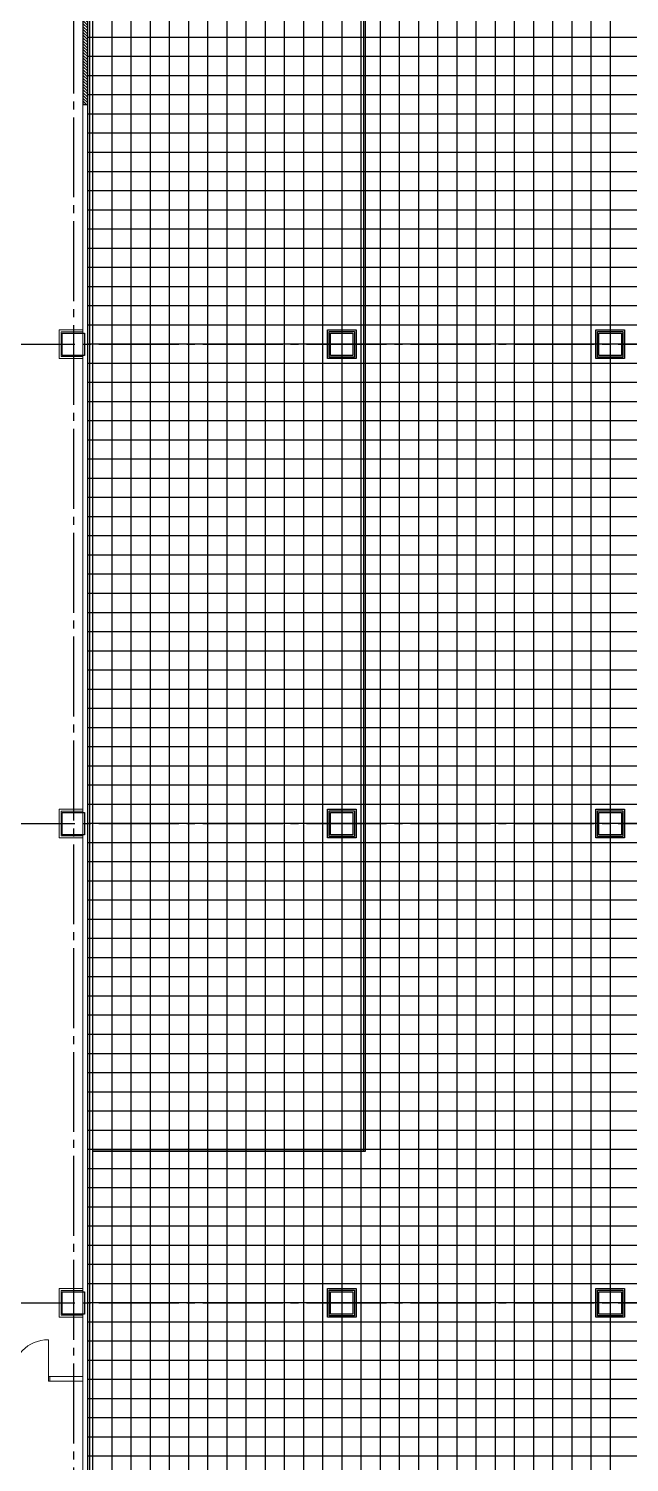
# Model space of a CAD drawing. Header units: millimetres. Extents: x -960 to 41501, y -1010 to 11880.
# Drawn here: x 1660 to 3540, y 2501 to 6987 of the extents above; entities that cross this region are included whole.
import ezdxf
from ezdxf.enums import TextEntityAlignment as Align

# ---------------------------------------------------------------- set-up
doc = ezdxf.new("R2010")
doc.units = ezdxf.units.MM
doc.header["$LTSCALE"] = 100
doc.linetypes.add('X-S-FAB-L10$0$COL-CEN-LIN', pattern=[3.25, 2.5, -0.25, 0.25, -0.25])
for name, color, linetype in [('0-XREF', 7, 'Continuous'), ('188K-SM-03-F10-ARCH-PA-Y2257103$0$K-P1S-4.2-單抗', 53, 'Continuous'), ('188K-SM-03-F10-ARCH-PA-Y2257103$0$K-P2D-4.2-雙抗', 53, 'Continuous'), ('188K-SM-03-F10-ARCH-PA-Y2257103$0$K-岩棉 2hr 7.5-單抗', 53, 'Continuous'), ('188K-SM-03-F10-ARCH-RF-Y2257103$0$K-RF-0.55', 191, 'Continuous'), ('188K-SM-03-F10-ARCH-RF-Y2257103$0$K-RF-0.55-AREA', 6, 'Continuous'), ('X-S-FAB-L10$0$0-DIM-TXT', 8, 'Continuous'), ('X-S-FAB-L10$0$A-WALL-IN', 8, 'Continuous'), ('X-S-FAB-L10$0$BLOCK', 8, 'Continuous'), ('X-S-FAB-L10$0$CCL', 8, 'X-S-FAB-L10$0$COL-CEN-LIN'), ('X-S-FAB-L10$0$COL-S', 8, 'Continuous'), ('X-S-FAB-L10$0$Door', 8, 'Continuous'), ('X-S-FAB-L10$0$S-FNDN', 8, 'Continuous'), ('X-S-FAB-L10$0$WALL_188K_IN', 8, 'Continuous')]:
    doc.layers.add(name, color=color, linetype=linetype)
doc.styles.add('X-S-FAB-L10$0$CHINA', font='simplex.shx', dxfattribs={"width": 0.75, "bigfont": 'chineset.shx'})
doc.styles.add('X-S-FAB-L10$0$Standard', font='', dxfattribs={"width": 0.8})
doc.styles.add('X-S-FAB-L10$0$TG_NOTE_TEXT', font='simplex.shx', dxfattribs={"width": 0.75, "bigfont": 'chineset.shx'})
doc.styles.get('X-S-FAB-L10$0$Standard').set_extended_font_data('Microsoft JhengHei')

# ---------------------------------------------------------------- blocks, each defined once
blk = doc.blocks.new('X-S-FAB-L10$0$FAB2-L05')
at = {"layer": 'X-S-FAB-L10$0$CCL'}
for p, q in [((-24360, 11005), (-24360, 0)), ((-23520, 11005), (-23520, 0)), ((-22680, 11005), (-22680, 0)), ((-26880, 6720), (1210, 6720)), ((-26880, 5220), (1210, 5220)), ((-26880, 3720), (1210, 3720))]:
    blk.add_line(p, q, dxfattribs=at)
at = {"layer": 'X-S-FAB-L10$0$COL-S'}
for points in [[(-24395, 6755), (-24325, 6755), (-24325, 6685), (-24395, 6685)], [(-23555, 6755), (-23485, 6755), (-23485, 6685), (-23555, 6685)], [(-22715, 6755), (-22645, 6755), (-22645, 6685), (-22715, 6685)], [(-24395, 5255), (-24325, 5255), (-24325, 5185), (-24395, 5185)], [(-23555, 5255), (-23485, 5255), (-23485, 5185), (-23555, 5185)], [(-22715, 5255), (-22645, 5255), (-22645, 5185), (-22715, 5185)], [(-24395, 3755), (-24325, 3755), (-24325, 3685), (-24395, 3685)], [(-23555, 3755), (-23485, 3755), (-23485, 3685), (-23555, 3685)], [(-22715, 3755), (-22645, 3755), (-22645, 3685), (-22715, 3685)]]:
    blk.add_lwpolyline(points, close=True, dxfattribs=at)
blk = doc.blocks.new('X-S-FAB-L10$0$金屬雙門 24[42]_1')
at = {"layer": 'X-S-FAB-L10$0$Door', "lineweight": 0}
for p, q in [((1491.75, 2770), (1491.75, 2885)), ((1721.75, 2770), (1721.75, 2885)), ((1486.75, 2770), (1482.45, 2770)), ((1486.75, 2770), (1482.45, 2770)), ((1486.75, 2755), (1482.45, 2755)), ((1486.75, 2755), (1482.45, 2755)), ((1486.75, 2770), (1491.75, 2770)), ((1486.75, 2755), (1486.75, 2770)), ((1486.75, 2770), (1486.75, 2755)), ((1486.75, 2770), (1486.75, 2755)), ((1491.75, 2755), (1486.75, 2755)), ((1491.75, 2770), (1491.75, 2755)), ((1721.75, 2755), (1721.75, 2770)), ((1721.75, 2770), (1726.75, 2770)), ((1726.75, 2755), (1721.75, 2755)), ((1726.75, 2770), (1726.75, 2755)), ((1726.75, 2770), (1726.75, 2755)), ((1726.75, 2770), (1726.75, 2755)), ((1726.75, 2770), (1731.05, 2770)), ((1726.75, 2770), (1731.05, 2770)), ((1726.75, 2755), (1731.05, 2755)), ((1726.75, 2755), (1731.05, 2755))]:
    blk.add_line(p, q, dxfattribs=at)
for centre, start, end in [((1491.75, 2770), 0, 90), ((1721.75, 2770), 90, 180)]:
    blk.add_arc(centre, 115, start, end, dxfattribs=at)
blk = doc.blocks.new('X-S-FAB-L10')
at = {"layer": 'X-S-FAB-L10$0$WALL_188K_IN'}
h = blk.add_hatch(dxfattribs=at)
h.set_pattern_fill('LINE', color=256, scale=2, angle=135)
h.set_pattern_definition([(135, (1845, 7051.6165), (-4.49013, -4.49013), [])])
h.paths.add_polyline_path([(1845, 6750), (1845, 7150), (1830, 7150), (1830, 6750)])
at = {"layer": 'X-S-FAB-L10$0$A-WALL-IN', "lineweight": 0}
for p, q in [((1845, 6750), (1830, 6750)), ((1726.7, 2770), (1731, 2770)), ((1726.7, 2770), (1726.7, 2755)), ((1726.7, 2755), (1731, 2755))]:
    blk.add_line(p, q, dxfattribs=at)
at = {"layer": 'X-S-FAB-L10$0$A-WALL-IN', "lineweight": 0, "flags": 128}
for points in [[(1830, 6750), (1830, 6045)], [(1845, 2500), (1845, 6750)], [(1755, 6045), (1761.5, 6045)], [(1755, 6045), (1755, 5961.5)], [(1830, 6045), (1761.5, 6045)], [(1761.5, 5961.5), (1761.5, 6038.5)], [(1761.5, 6038.5), (1830, 6038.5)], [(1830, 6038.5), (1830, 6035)], [(1755, 5961.5), (1755, 5955)], [(1755, 5955), (1830, 5955)], [(1830, 5961.5), (1761.5, 5961.5)], [(1830, 5965), (1830, 5961.5)], [(1830, 5955), (1830, 4545)], [(1755, 4545), (1761.5, 4545)], [(1755, 4545), (1755, 4461.5)], [(1830, 4545), (1761.5, 4545)], [(1761.5, 4461.5), (1761.5, 4538.5)], [(1761.5, 4538.5), (1830, 4538.5)], [(1830, 4538.5), (1830, 4535)], [(1755, 4461.5), (1755, 4455)], [(1755, 4455), (1830, 4455)], [(1830, 4461.5), (1761.5, 4461.5)], [(1830, 4465), (1830, 4461.5)], [(1830, 4455), (1830, 3045)], [(1755, 3045), (1761.5, 3045)], [(1755, 3045), (1755, 2961.5)], [(1830, 3045), (1761.5, 3045)], [(1761.5, 2961.5), (1761.5, 3038.5)], [(1761.5, 3038.5), (1830, 3038.5)], [(1830, 3038.5), (1830, 3035)], [(1755, 2961.5), (1755, 2955)], [(1830, 2961.5), (1761.5, 2961.5)], [(1830, 2965), (1830, 2961.5)], [(1755, 2955), (1830, 2955)], [(1830, 2955), (1830, 2770)], [(1830, 2770), (1726.7, 2770)], [(1726.7, 2755), (1830, 2755)], [(1830, 2755), (1830, 2500)]]:
    blk.add_lwpolyline(points, dxfattribs=at)
at = {"layer": 'X-S-FAB-L10$0$COL-S'}
for p, q in [((1765, 6035), (1835, 6035)), ((1765, 5965), (1765, 6035)), ((1835, 6035), (1835, 5965)), ((2605, 6035), (2675, 6035)), ((2605, 5965), (2605, 6035)), ((2675, 6035), (2675, 5965)), ((3445, 6035), (3515, 6035)), ((3445, 5965), (3445, 6035)), ((3515, 6035), (3515, 5965)), ((1835, 5965), (1765, 5965)), ((2675, 5965), (2605, 5965)), ((3515, 5965), (3445, 5965)), ((1765, 4535), (1835, 4535)), ((1765, 4465), (1765, 4535)), ((1835, 4535), (1835, 4465)), ((2605, 4535), (2675, 4535)), ((2605, 4465), (2605, 4535)), ((2675, 4535), (2675, 4465)), ((3445, 4535), (3515, 4535)), ((3445, 4465), (3445, 4535)), ((3515, 4535), (3515, 4465)), ((1835, 4465), (1765, 4465)), ((2675, 4465), (2605, 4465)), ((3515, 4465), (3445, 4465)), ((1765, 3035), (1835, 3035)), ((1765, 2965), (1765, 3035)), ((1835, 3035), (1835, 2965)), ((2605, 3035), (2675, 3035)), ((2605, 2965), (2605, 3035)), ((2675, 3035), (2675, 2965)), ((3445, 3035), (3515, 3035)), ((3445, 2965), (3445, 3035)), ((3515, 3035), (3515, 2965)), ((1835, 2965), (1765, 2965)), ((2675, 2965), (2605, 2965)), ((3515, 2965), (3445, 2965))]:
    blk.add_line(p, q, dxfattribs=at)
at = {"layer": 'X-S-FAB-L10$0$S-FNDN', "lineweight": 0, "flags": 128}
blk.add_lwpolyline([(4350, 7470), (1830, 7470), (1830, 1500), (1812.5, 1500), (1812.5, -55), (9330, -55), (9330, 7470)], close=True, dxfattribs=at)
at = {"layer": 'X-S-FAB-L10$0$WALL_188K_IN'}
blk.add_lwpolyline([(1845, 6750), (1845, 7150), (1830, 7150), (1830, 6750)], close=True, dxfattribs=at)
at = {"layer": 'X-S-FAB-L10$0$BLOCK'}
blk.add_blockref('X-S-FAB-L10$0$FAB2-L05', (26160, -720), dxfattribs=at)
at = {"layer": 'X-S-FAB-L10$0$Door', "lineweight": 0}
blk.add_blockref('X-S-FAB-L10$0$金屬雙門 24[42]_1', (0, 0), dxfattribs=at)
at = {"style": 'X-S-FAB-L10$0$TG_NOTE_TEXT', "width": 0.5, "flags": 1}
for p in [(7463.3, 9020), (18268.3, 8649), (11197.8, 4800.2), (16485.8, 4800.2), (25420.3, 2635), (13360, 320, 0), (7463.3, -33.3)]:
    blk.add_attdef('WH', text='', height=20, dxfattribs=at).set_placement(p, align=Align.BOTTOM_LEFT)
at = {"width": 0.5}
for style, p in [('X-S-FAB-L10$0$TG_NOTE_TEXT', (7585, 9020)), ('X-S-FAB-L10$0$TG_NOTE_TEXT', (18390, 8649)), ('X-S-FAB-L10$0$TG_NOTE_TEXT', (11117.5, 4813.5)), ('X-S-FAB-L10$0$TG_NOTE_TEXT', (16607.5, 4813.5)), ('X-S-FAB-L10$0$TG_NOTE_TEXT', (25350, 2635)), ('X-S-FAB-L10$0$Standard', (13129.4, 325, 0)), ('X-S-FAB-L10$0$TG_NOTE_TEXT', (7585, -20))]:
    blk.add_attdef('DESC', text='', height=10, dxfattribs=dict(at, style=style)).set_placement(p, align=Align.BOTTOM_LEFT)
for tag, style, p in [('TYPE', 'X-S-FAB-L10$0$TG_NOTE_TEXT', (7619.3, 9020)), ('NO', 'X-S-FAB-L10$0$TG_NOTE_TEXT', (7650.1, 9020)), ('TYPE', 'X-S-FAB-L10$0$TG_NOTE_TEXT', (18424.2, 8649)), ('NO', 'X-S-FAB-L10$0$TG_NOTE_TEXT', (18455, 8649)), ('NO', 'X-S-FAB-L10$0$TG_NOTE_TEXT', (11088.6, 4813.5)), ('TYPE', 'X-S-FAB-L10$0$TG_NOTE_TEXT', (11151.8, 4813.5)), ('TYPE', 'X-S-FAB-L10$0$TG_NOTE_TEXT', (16641.8, 4813.5)), ('NO', 'X-S-FAB-L10$0$TG_NOTE_TEXT', (16672.6, 4813.5)), ('NO', 'X-S-FAB-L10$0$TG_NOTE_TEXT', (25313, 2635)), ('TYPE', 'X-S-FAB-L10$0$TG_NOTE_TEXT', (25350, 2635)), ('NO', 'X-S-FAB-L10$0$Standard', (13100, 320, 0)), ('TYPE', 'X-S-FAB-L10$0$Standard', (13129.4, 320, 0)), ('TYPE', 'X-S-FAB-L10$0$TG_NOTE_TEXT', (7619.3, -20)), ('NO', 'X-S-FAB-L10$0$TG_NOTE_TEXT', (7650.1, -20))]:
    blk.add_attdef(tag, text='', height=10, dxfattribs=dict(at, style=style)).set_placement(p, align=Align.BOTTOM_RIGHT)
at = {"style": 'X-S-FAB-L10$0$TG_NOTE_TEXT', "width": 0.5, "flags": 1}
for rotation, p in [(180, (43, 7480)), (180, (943, 7480)), (90, (24310, 3717.8)), (270, (17080, 1711.7))]:
    blk.add_attdef('WH', text='', height=20, rotation=rotation, dxfattribs=at).set_placement(p, align=Align.BOTTOM_LEFT)
at = {"width": 0.5}
for rotation, style, p in [(180, 'X-S-FAB-L10$0$Standard', (317.6, 7480)), (180, 'X-S-FAB-L10$0$Standard', (1217.6, 7480)), (90, 'X-S-FAB-L10$0$TG_NOTE_TEXT', (24310, 3647.5)), (270, 'X-S-FAB-L10$0$TG_NOTE_TEXT', (17080, 1605))]:
    blk.add_attdef('DESC', text='', height=10, rotation=rotation, dxfattribs=dict(at, style=style)).set_placement(p, align=Align.BOTTOM_LEFT)
for tag, rotation, style, p in [('TYPE', 180, 'X-S-FAB-L10$0$Standard', (317.6, 7480)), ('NO', 180, 'X-S-FAB-L10$0$Standard', (347, 7480)), ('TYPE', 180, 'X-S-FAB-L10$0$Standard', (1217.6, 7480)), ('NO', 180, 'X-S-FAB-L10$0$Standard', (1247, 7480)), ('TYPE', 90, 'X-S-FAB-L10$0$TG_NOTE_TEXT', (24310, 3647.5)), ('NO', 90, 'X-S-FAB-L10$0$TG_NOTE_TEXT', (24310, 3610.5)), ('TYPE', 270, 'X-S-FAB-L10$0$TG_NOTE_TEXT', (17080, 1605)), ('NO', 270, 'X-S-FAB-L10$0$TG_NOTE_TEXT', (17080, 1573))]:
    blk.add_attdef(tag, text='', height=10, rotation=rotation, dxfattribs=dict(at, style=style)).set_placement(p, align=Align.BOTTOM_RIGHT)
at = {"layer": 'X-S-FAB-L10$0$0-DIM-TXT', "style": 'X-S-FAB-L10$0$CHINA', "width": 0.75}
for p in [(667.4, 7855.1, -2689.4), (22627.4, 6728.8), (25644.7, 6728.8), (24778.8, 5569.1), (1118.3, 4980), (417.8, 4594.6), (22927.4, 4330.1), (23874.8, 4355), (23749.9, 3901.4), (417.8, 3765.2), (1118.3, 3730), (417.8, 3115.8), (536.9, 2227.8), (16909, 1782.7), (888.4, 880.5), (16977.4, 750), (18878.8, 750), (25641.2, 553.2), (21364, 526.9)]:
    blk.add_attdef('HIG', text='', height=80, dxfattribs=at).set_placement(p, align=Align.MIDDLE_LEFT)
blk = doc.blocks.new('188K-SM-03-F10-ARCH-RF-Y2257103')
at = {"layer": '188K-SM-03-F10-ARCH-RF-Y2257103$0$K-RF-0.55'}
for p, q in [((1860, 9012.5), (1860, -12.5)), ((1920, 9012.5), (1920, -12.5)), ((1980, 9012.5), (1980, -12.5)), ((2040, 9012.5), (2040, -12.5)), ((2100, 9012.5), (2100, -12.5)), ((2160, 9012.5), (2160, -12.5)), ((2220, 9012.5), (2220, -12.5)), ((2280, 9012.5), (2280, -12.5)), ((2340, 9012.5), (2340, -12.5)), ((2400, 9012.5), (2400, -12.5)), ((2460, 9012.5), (2460, -12.5)), ((2520, 9012.5), (2520, -12.5)), ((2580, 9012.5), (2580, -12.5)), ((2700, 9012.5), (2700, -12.5)), ((2760, 9012.5), (2760, -12.5)), ((2820, 9012.5), (2820, -12.5)), ((2880, 9012.5), (2880, -12.5)), ((2940, 9012.5), (2940, -12.5)), ((3000, 9012.5), (3000, -12.5)), ((3060, 9012.5), (3060, -12.5)), ((3120, 9012.5), (3120, -12.5)), ((3180, 9012.5), (3180, -12.5)), ((3240, 9012.5), (3240, -12.5)), ((3300, 9012.5), (3300, -12.5)), ((3360, 9012.5), (3360, -12.5)), ((3420, 9012.5), (3420, -12.5)), ((2640, 8965), (2640, 35)), ((3480, 8965), (3480, 35)), ((21349.5, 6960), (1845, 6960)), ((21349.5, 6900), (1845, 6900)), ((21349.5, 6840), (1845, 6840)), ((21349.5, 6780), (1845, 6780)), ((21349.5, 6720), (1845, 6720)), ((21349.5, 6660), (1845, 6660)), ((21349.5, 6600), (1845, 6600)), ((21349.5, 6540), (1845, 6540)), ((21349.5, 6480), (1845, 6480)), ((21349.5, 6420), (1845, 6420)), ((21349.5, 6360), (1845, 6360)), ((21349.5, 6300), (1845, 6300)), ((21349.5, 6240), (1845, 6240)), ((21349.5, 6180), (1845, 6180)), ((21349.5, 6120), (1845, 6120)), ((21349.5, 6060), (1845, 6060)), ((21349.5, 6000), (1845, 6000)), ((24315, 5940), (1845, 5940)), ((24315, 5880), (1845, 5880)), ((24315, 5820), (1845, 5820)), ((24315, 5760), (1845, 5760)), ((24315, 5700), (1845, 5700)), ((24315, 5640), (1845, 5640)), ((24315, 5580), (1845, 5580)), ((23575, 5520), (1845, 5520)), ((23575, 5460), (1845, 5460)), ((23575, 5400), (1845, 5400)), ((23575, 5340), (1845, 5340)), ((23575, 5280), (1845, 5280)), ((23575, 5220), (1845, 5220)), ((23575, 5160), (1845, 5160)), ((23575, 5100), (1845, 5100)), ((23575, 5040), (1845, 5040)), ((23505, 4980), (1845, 4980)), ((23505, 4920), (1845, 4920)), ((23505, 4860), (1845, 4860)), ((11027.5, 4800), (1845, 4800)), ((11027.5, 4740), (1845, 4740)), ((11027.5, 4680), (1845, 4680)), ((11027.5, 4620), (1845, 4620)), ((11027.5, 4560), (1845, 4560)), ((11005, 4500), (1845, 4500)), ((23485, 4440), (1845, 4440)), ((23485, 4380), (1845, 4380)), ((23485, 4320), (1845, 4320)), ((23485, 4260), (1845, 4260)), ((23485, 4200), (1845, 4200)), ((23485, 4140), (1845, 4140)), ((23485, 4080), (1845, 4080)), ((23485, 4020), (1845, 4020)), ((23485, 3960), (1845, 3960)), ((23485, 3900), (1845, 3900)), ((23485, 3840), (1845, 3840)), ((23485, 3780), (1845, 3780)), ((23485, 3720), (1845, 3720)), ((23485, 3660), (1845, 3660)), ((23485, 3600), (1845, 3600)), ((24315, 3540), (1845, 3540)), ((24315, 3480), (1845, 3480)), ((24315, 3420), (1845, 3420)), ((24315, 3360), (1845, 3360)), ((24315, 3300), (1845, 3300)), ((24315, 3240), (1845, 3240)), ((24315, 3180), (1845, 3180)), ((24315, 3120), (1845, 3120)), ((24315, 3060), (1845, 3060)), ((24315, 3000), (1845, 3000)), ((24315, 2940), (1845, 2940)), ((24315, 2880), (1845, 2880)), ((24315, 2820), (1845, 2820)), ((24315, 2760), (1845, 2760)), ((24315, 2700), (1845, 2700)), ((24315, 2640), (1845, 2640)), ((24315, 2580), (1845, 2580)), ((24315, 2520), (1845, 2520))]:
    blk.add_line(p, q, dxfattribs=at)
at = {"layer": '188K-SM-03-F10-ARCH-RF-Y2257103$0$K-RF-0.55-AREA', "elevation": 0}
blk.add_lwpolyline([(4285, -12.5), (3515, -12.5), (3515, 35), (3445, 35), (3445, -12.5), (2675, -12.5), (2675, 35), (2605, 35), (2605, -12.5), (1845, -12.5), (1845, 8303)], dxfattribs=at)
at = {"layer": '188K-SM-03-F10-ARCH-RF-Y2257103$0$K-RF-0.55-AREA'}
for points in [[(2605, 6035), (2675, 6035), (2675, 5965), (2605, 5965)], [(3445, 6035), (3515, 6035), (3515, 5965), (3445, 5965)], [(2605, 4535), (2675, 4535), (2675, 4465), (2605, 4465)], [(3445, 4535), (3515, 4535), (3515, 4465), (3445, 4465)], [(2605, 3035), (2675, 3035), (2675, 2965), (2605, 2965)], [(3445, 3035), (3515, 3035), (3515, 2965), (3445, 2965)]]:
    blk.add_lwpolyline(points, close=True, dxfattribs=at)
blk = doc.blocks.new('188K-SM-03-F10-ARCH-PA-Y2257103')
at = {"layer": '188K-SM-03-F10-ARCH-PA-Y2257103$0$K-P1S-4.2-單抗'}
for points in [[(2595, 6045), (2685, 6045), (2685, 5955), (2595, 5955)], [(2600, 6040), (2680, 6040), (2680, 5960), (2600, 5960)], [(3435, 6045), (3525, 6045), (3525, 5955), (3435, 5955)], [(3440, 6040), (3520, 6040), (3520, 5960), (3440, 5960)], [(2595, 4545), (2685, 4545), (2685, 4455), (2595, 4455)], [(2600, 4540), (2680, 4540), (2680, 4460), (2600, 4460)], [(3435, 4545), (3525, 4545), (3525, 4455), (3435, 4455)], [(3440, 4540), (3520, 4540), (3520, 4460), (3440, 4460)], [(2595, 3045), (2685, 3045), (2685, 2955), (2595, 2955)], [(2600, 3040), (2680, 3040), (2680, 2960), (2600, 2960)], [(3435, 3045), (3525, 3045), (3525, 2955), (3435, 2955)], [(3440, 3040), (3520, 3040), (3520, 2960), (3440, 2960)]]:
    blk.add_lwpolyline(points, close=True, dxfattribs=at)
at = {"layer": '188K-SM-03-F10-ARCH-PA-Y2257103$0$K-P2D-4.2-雙抗'}
for p, q in [((2709, 3474.7), (2709, 8295)), ((2714, 3474.7), (2714, 8295)), ((1860, 3479.7), (2709, 3479.7)), ((1860, 3474.7), (2714, 3474.7))]:
    blk.add_line(p, q, dxfattribs=at)
at = {"layer": '188K-SM-03-F10-ARCH-PA-Y2257103$0$K-岩棉 2hr 7.5-單抗'}
for p, q in [((1850, 8308, 0), (1850, 310)), ((1860, 8318, 0), (1860, 310, 0))]:
    blk.add_line(p, q, dxfattribs=at)

msp = doc.modelspace()

# ---------------------------------------------------------------- block references
for name in ['X-S-FAB-L10', '188K-SM-03-F10-ARCH-RF-Y2257103']:
    msp.add_blockref(name, (0, 0))
at = {"layer": '0-XREF'}
msp.add_blockref('188K-SM-03-F10-ARCH-PA-Y2257103', (0, 0), dxfattribs=at)

doc.saveas('drawing.dxf')
